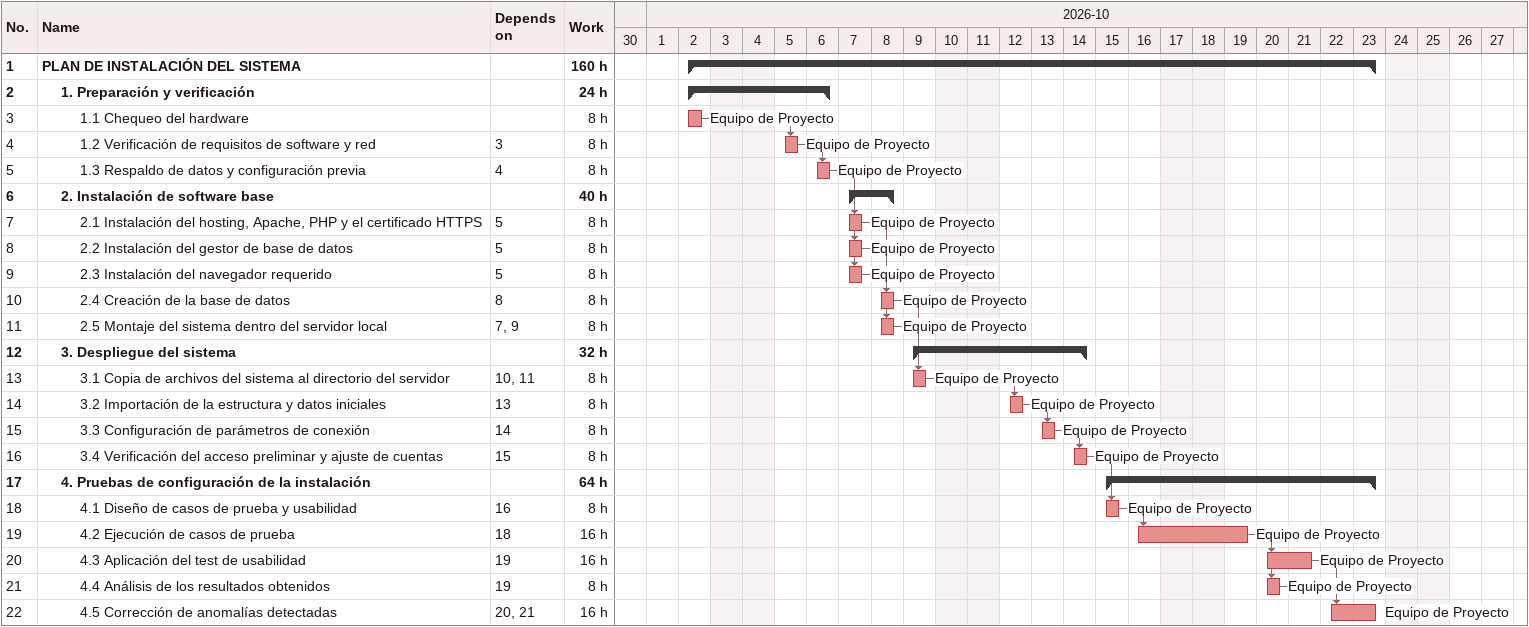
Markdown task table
| ID | Level | Task | Start | Finish | Predecessors | Resources | Work (h) |
|---|---|---|---|---|---|---|---|
| 1 | 1 | **PLAN DE INSTALACIÓN DEL SISTEMA** | 2026-10-02 | 2026-10-23 |  |  | 160 |
| 2 | 2 | **1. Preparación y verificación** | 2026-10-02 | 2026-10-06 |  |  | 24 |
| 3 | 3 | 1.1 Chequeo del hardware | 2026-10-02 | 2026-10-02 |  | Equipo de Proyecto | 8 |
| 4 | 3 | 1.2 Verificación de requisitos de software y red | 2026-10-05 | 2026-10-05 | 3 | Equipo de Proyecto | 8 |
| 5 | 3 | 1.3 Respaldo de datos y configuración previa | 2026-10-06 | 2026-10-06 | 4 | Equipo de Proyecto | 8 |
| 6 | 2 | **2. Instalación de software base** | 2026-10-07 | 2026-10-08 |  |  | 40 |
| 7 | 3 | 2.1 Instalación del hosting, Apache, PHP y el certificado HTTPS | 2026-10-07 | 2026-10-07 | 5 | Equipo de Proyecto | 8 |
| 8 | 3 | 2.2 Instalación del gestor de base de datos | 2026-10-07 | 2026-10-07 | 5 | Equipo de Proyecto | 8 |
| 9 | 3 | 2.3 Instalación del navegador requerido | 2026-10-07 | 2026-10-07 | 5 | Equipo de Proyecto | 8 |
| 10 | 3 | 2.4 Creación de la base de datos | 2026-10-08 | 2026-10-08 | 8 | Equipo de Proyecto | 8 |
| 11 | 3 | 2.5 Montaje del sistema dentro del servidor local | 2026-10-08 | 2026-10-08 | 7, 9 | Equipo de Proyecto | 8 |
| 12 | 2 | **3. Despliegue del sistema** | 2026-10-09 | 2026-10-14 |  |  | 32 |
| 13 | 3 | 3.1 Copia de archivos del sistema al directorio del servidor | 2026-10-09 | 2026-10-09 | 10, 11 | Equipo de Proyecto | 8 |
| 14 | 3 | 3.2 Importación de la estructura y datos iniciales | 2026-10-12 | 2026-10-12 | 13 | Equipo de Proyecto | 8 |
| 15 | 3 | 3.3 Configuración de parámetros de conexión | 2026-10-13 | 2026-10-13 | 14 | Equipo de Proyecto | 8 |
| 16 | 3 | 3.4 Verificación del acceso preliminar y ajuste de cuentas | 2026-10-14 | 2026-10-14 | 15 | Equipo de Proyecto | 8 |
| 17 | 2 | **4. Pruebas de configuración de la instalación** | 2026-10-15 | 2026-10-23 |  |  | 64 |
| 18 | 3 | 4.1 Diseño de casos de prueba y usabilidad | 2026-10-15 | 2026-10-15 | 16 | Equipo de Proyecto | 8 |
| 19 | 3 | 4.2 Ejecución de casos de prueba | 2026-10-16 | 2026-10-19 | 18 | Equipo de Proyecto | 16 |
| 20 | 3 | 4.3 Aplicación del test de usabilidad | 2026-10-20 | 2026-10-21 | 19 | Equipo de Proyecto | 16 |
| 21 | 3 | 4.4 Análisis de los resultados obtenidos | 2026-10-20 | 2026-10-20 | 19 | Equipo de Proyecto | 8 |
| 22 | 3 | 4.5 Corrección de anomalías detectadas | 2026-10-22 | 2026-10-23 | 20, 21 | Equipo de Proyecto | 16 |
